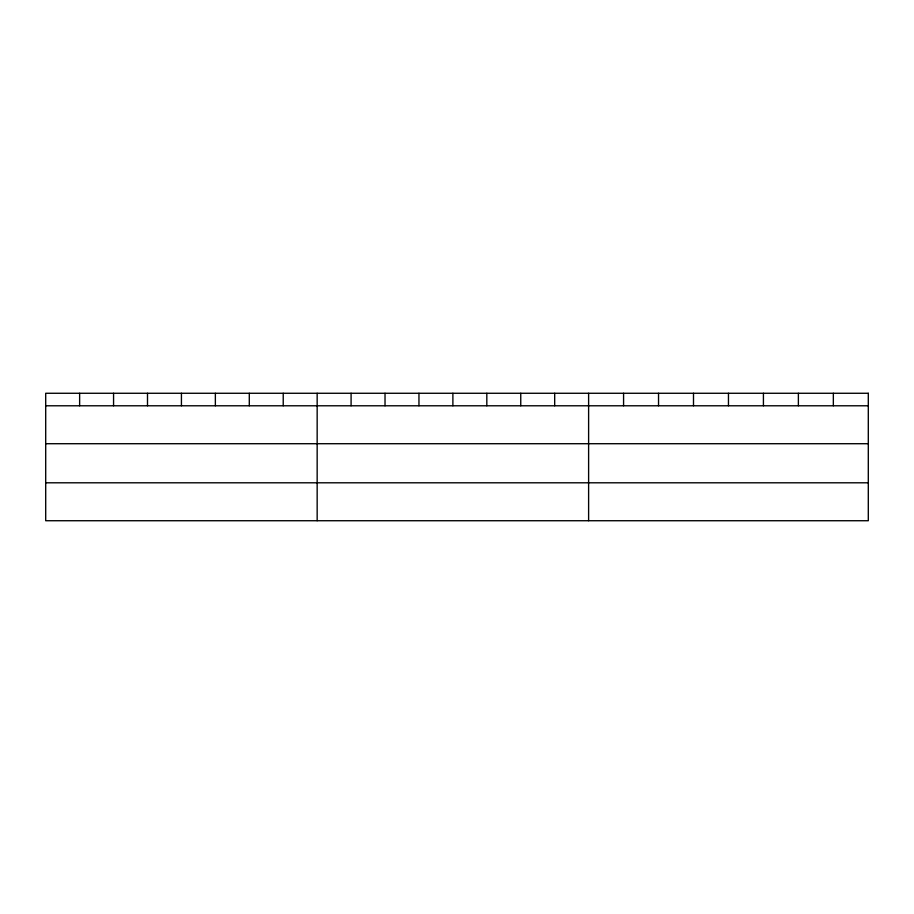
<?xml version="1.0" encoding="UTF-8"?>
<svg xmlns="http://www.w3.org/2000/svg" width="914" height="914" viewBox="0 0 914 914"><rect width="100%" height="100%" fill="white"/><g stroke="black" fill="none" stroke-linecap="round" stroke-linejoin="round"><path stroke-width="1.37" d="M45.7 405.782L868.3 405.782M45.7 443.713L868.3 443.713M45.7 482.798L868.3 482.798M833.34 393.271L833.34 405.782M798.379 393.271L798.379 405.782M763.419 393.271L763.419 405.782M728.458 393.271L728.458 405.782M693.498 393.271L693.498 405.782M658.537 393.271L658.537 405.782M623.577 393.271L623.577 405.782M588.616 393.271L588.616 520.729M554.684 393.271L554.684 405.782M520.752 393.271L520.752 405.782M486.819 393.271L486.819 405.782M452.887 393.271L452.887 405.782M418.955 393.271L418.955 405.782M385.023 393.271L385.023 405.782M351.09 393.271L351.09 405.782M317.158 393.271L317.158 520.729M283.226 393.271L283.226 405.782M249.293 393.271L249.293 405.782M215.361 393.271L215.361 405.782M181.429 393.271L181.429 405.782M147.497 393.271L147.497 405.782M113.565 393.271L113.565 405.782M79.632 393.271L79.632 405.782M868.3 393.271L45.7 393.271L45.7 520.729L868.3 520.729L868.3 393.271"/></g></svg>
